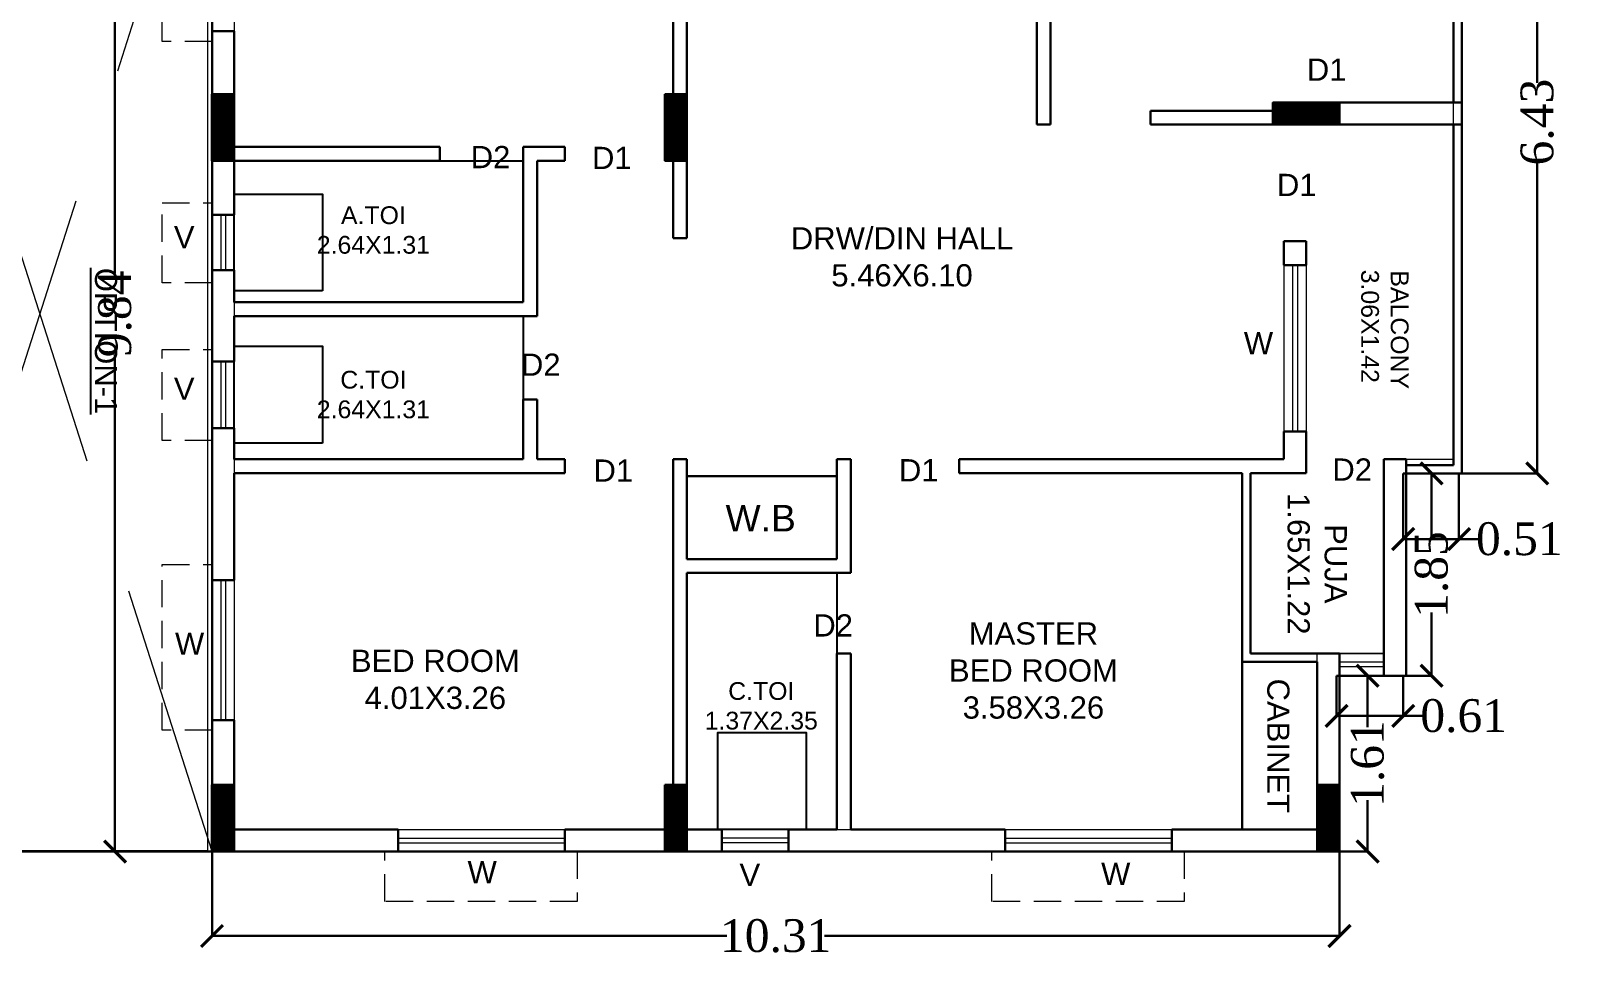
# Model space of a CAD drawing. Header units: metres. Extents: x 0 to 63445, y 32361 to 32804.
# Drawn here: x 63221.19 to 63235.47, y 32622.5 to 32631.1 of the extents above; entities that cross this region are included whole.
import ezdxf

# ---------------------------------------------------------------- set-up
doc = ezdxf.new("R2010")
doc.units = ezdxf.units.M
doc.header["$MEASUREMENT"] = 0
doc.header["$PDMODE"] = 34
doc.header["$PDSIZE"] = -10
for name, pattern in [('CONTINULUS', [0]), ('DASHED', [0.75, 0.5, -0.25]), ('DASHED2', [0.375, 0.25, -0.125])]:
    doc.linetypes.add(name, pattern=pattern)
doc.layers.get('0').update_dxf_attribs({"lineweight": 25})
doc.layers.add('BLK_1_FLR_4_BATH', color=3, linetype='Continuous', plot=False)
doc.layers.add('BLK_1_FLR_4_WATER_CLOSET', color=2, linetype='Continuous', plot=False)
for name, color, linetype, lineweight in [('BLK_1_FLR_4_BLT_UP_AREA', 14, 'DASHED', 9), ('BLK_1_FLR_4_BLT_UP_AREA_DEDUCT', 41, 'DASHED', 9), ('BLK_1_FLR_4_UNITFA', 7, 'Continuous', 0), ('COLUMN', 1, 'Continuous', 30), ('hatch', 251, 'Continuous', 20), ('TEXT-2', 65, 'Continuous', 18), ('wall', 7, 'Continuous', 30), ('window', 154, 'Continuous', 9)]:
    doc.layers.add(name, color=color, linetype=linetype, lineweight=lineweight)
doc.layers.add('text', color=65, linetype='Continuous')
doc.styles.add('AutoDCRFont', font='arial.ttf')
doc.styles.get("Standard").update_dxf_attribs({"font": 'arial.ttf', "height": 0.4})
doc.styles.add('TNR', font='times.ttf', dxfattribs={"height": 0.5})
doc.dimstyles.new('ARCHANA', dxfattribs={"dimscale": 0, "dimtxt": 0.5, "dimasz": 0.5, "dimexe": 0, "dimexo": 0, "dimgap": 0, "dimtad": 0, "dimzin": 0, "dimdsep": 46, "dimtxsty": 'TNR', "dimblk": 'ARCHTICK', "dimcen": 0.09, "dimclrd": 36, "dimclre": 36, "dimclrt": 7, "dimadec": 0, "dimazin": 0, "dimtfac": 1, "dimtofl": 0, "dimtmove": 0, "dimatfit": 3, "dimldrblk": 'ARCHTICK', "dimfxl": 1, "dimfrac": 2, "dimtolj": 1, "dimtzin": 0, "dimlwd": -1, "dimlwe": -1, "dimarcsym": 0})

# ---------------------------------------------------------------- blocks, each defined once
blk = doc.blocks.new('A$C7D115503')
at = {"layer": 'COLUMN', "ltscale": 3}
h = blk.add_hatch(dxfattribs=at)
h.set_pattern_fill('ANSI31', color=256, style=0)
h.paths.add_polyline_path([(-14.36, -11.59), (-6.36, -11.59), (-6.36, 12.41), (-14.36, 12.41)])
at = {"layer": 'COLUMN', "ltscale": 0.05}
for p, q in [((-14.36, 12.41), (-6.36, 12.41)), ((-14.36, 12.41), (-14.36, -11.59)), ((-6.36, 12.41), (-6.36, -11.59)), ((-6.36, -11.59), (-14.36, -11.59))]:
    blk.add_line(p, q, dxfattribs=at)
blk = doc.blocks.new('_ArchTick')
at = {"color": 0, "linetype": 'ByBlock', "const_width": 0.15}
blk.add_lwpolyline([(-0.5, -0.5), (0.5, 0.5)], dxfattribs=at)
blk = doc.blocks.new('*D663')
at = {"layer": 'Defpoints', "color": 0, "ltscale": 0.5, "transparency": 16777216}
for p in [(63222.843, 32633.435), (63221.955, 32623.596), (63222.843, 32623.596)]:
    blk.add_point(p, dxfattribs=at)
at = {"layer": 'wall', "color": 36, "ltscale": 0.5, "transparency": 16777216}
for p, q in [((63222.843, 32633.435), (63221.955, 32633.435)), ((63221.955, 32633.435), (63221.955, 32628.887)), ((63221.955, 32623.596), (63221.955, 32628.144)), ((63222.843, 32623.596), (63221.955, 32623.596))]:
    blk.add_line(p, q, dxfattribs=at)
at = {"layer": 'wall', "color": 36, "ltscale": 0.5, "transparency": 16777216, "xscale": 0.2, "yscale": 0.2, "zscale": 0.2}
for p, rotation in [((63221.955, 32633.435), 90), ((63221.955, 32623.596), 270)]:
    blk.add_blockref('_ArchTick', p, dxfattribs=dict(at, rotation=rotation))
at = {"layer": 'wall', "color": 7, "ltscale": 0.5, "transparency": 16777216, "insert": (63221.955, 32628.515), "char_height": 0.5, "attachment_point": 5, "rotation": 90, "style": 'TNR'}
blk.add_mtext('\\A1;{\\H0.6x;9.84}', dxfattribs=at)
blk = doc.blocks.new('*D664')
at = {"layer": 'Defpoints', "color": 0, "ltscale": 0.5, "transparency": 16777216}
for p in [(63222.843, 32623.596), (63233.157, 32623.596), (63233.157, 32622.824)]:
    blk.add_point(p, dxfattribs=at)
at = {"layer": 'wall', "color": 36, "ltscale": 0.5, "transparency": 16777216}
for p, q in [((63222.843, 32623.596), (63222.843, 32622.824)), ((63233.157, 32623.596), (63233.157, 32622.824)), ((63222.843, 32622.824), (63227.554, 32622.824)), ((63233.157, 32622.824), (63228.445, 32622.824))]:
    blk.add_line(p, q, dxfattribs=at)
at = {"layer": 'wall', "color": 36, "ltscale": 0.5, "transparency": 16777216, "xscale": 0.2, "yscale": 0.2, "zscale": 0.2, "rotation": 180}
blk.add_blockref('_ArchTick', (63222.843, 32622.824), dxfattribs=at)
at = {"layer": 'wall', "color": 36, "ltscale": 0.5, "transparency": 16777216, "xscale": 0.2, "yscale": 0.2, "zscale": 0.2}
blk.add_blockref('_ArchTick', (63233.157, 32622.824), dxfattribs=at)
at = {"layer": 'wall', "color": 7, "ltscale": 0.5, "transparency": 16777216, "insert": (63228, 32622.824), "char_height": 0.5, "attachment_point": 5, "style": 'TNR'}
blk.add_mtext('\\A1;{\\H0.6x;10.31}', dxfattribs=at)
blk = doc.blocks.new('*D665')
at = {"layer": 'Defpoints', "color": 0, "ltscale": 0.5, "transparency": 16777216}
for p in [(63234.251, 32633.486), (63234.251, 32627.055), (63234.967, 32627.055)]:
    blk.add_point(p, dxfattribs=at)
at = {"layer": 'wall', "color": 36, "ltscale": 0.5, "transparency": 16777216}
for p, q in [((63234.251, 32633.486), (63234.967, 32633.486)), ((63234.967, 32633.486), (63234.967, 32630.63)), ((63234.967, 32627.055), (63234.967, 32629.911)), ((63234.251, 32627.055), (63234.967, 32627.055))]:
    blk.add_line(p, q, dxfattribs=at)
at = {"layer": 'wall', "color": 36, "ltscale": 0.5, "transparency": 16777216, "xscale": 0.2, "yscale": 0.2, "zscale": 0.2}
for p, rotation in [((63234.967, 32633.486), 90), ((63234.967, 32627.055), 270)]:
    blk.add_blockref('_ArchTick', p, dxfattribs=dict(at, rotation=rotation))
at = {"layer": 'wall', "color": 7, "ltscale": 0.5, "transparency": 16777216, "insert": (63234.967, 32630.27), "char_height": 0.5, "attachment_point": 5, "rotation": 90, "style": 'TNR'}
blk.add_mtext('\\A1;{\\H0.6x;6.43}', dxfattribs=at)
blk = doc.blocks.new('*D666')
at = {"layer": 'Defpoints', "color": 0, "ltscale": 0.5, "transparency": 16777216}
for p in [(63233.741, 32627.055), (63234.251, 32627.055), (63234.251, 32626.455)]:
    blk.add_point(p, dxfattribs=at)
at = {"layer": 'wall', "color": 36, "ltscale": 0.5, "transparency": 16777216}
for p, q in [((63233.741, 32627.055), (63233.741, 32626.455)), ((63234.251, 32627.055), (63234.251, 32626.455)), ((63233.741, 32626.455), (63234.251, 32626.455)), ((63234.251, 32626.455), (63234.451, 32626.455))]:
    blk.add_line(p, q, dxfattribs=at)
at = {"layer": 'wall', "color": 36, "ltscale": 0.5, "transparency": 16777216, "xscale": 0.2, "yscale": 0.2, "zscale": 0.2, "rotation": 180}
blk.add_blockref('_ArchTick', (63233.741, 32626.455), dxfattribs=at)
at = {"layer": 'wall', "color": 36, "ltscale": 0.5, "transparency": 16777216, "xscale": 0.2, "yscale": 0.2, "zscale": 0.2}
blk.add_blockref('_ArchTick', (63234.251, 32626.455), dxfattribs=at)
at = {"layer": 'wall', "color": 7, "ltscale": 0.5, "transparency": 16777216, "insert": (63234.803, 32626.455), "char_height": 0.5, "attachment_point": 5, "style": 'TNR'}
blk.add_mtext('\\A1;{\\H0.6x;0.51}', dxfattribs=at)
blk = doc.blocks.new('*D667')
at = {"layer": 'Defpoints', "color": 0, "ltscale": 0.5, "transparency": 16777216}
for p in [(63233.741, 32627.055), (63233.741, 32625.205), (63234, 32625.205)]:
    blk.add_point(p, dxfattribs=at)
at = {"layer": 'wall', "color": 36, "ltscale": 0.5, "transparency": 16777216}
for p, q in [((63233.741, 32627.055), (63234, 32627.055)), ((63234, 32627.055), (63234, 32626.477)), ((63234, 32625.205), (63234, 32625.783)), ((63233.741, 32625.205), (63234, 32625.205))]:
    blk.add_line(p, q, dxfattribs=at)
at = {"layer": 'wall', "color": 36, "ltscale": 0.5, "transparency": 16777216, "xscale": 0.2, "yscale": 0.2, "zscale": 0.2}
for p, rotation in [((63234, 32627.055), 90), ((63234, 32625.205), 270)]:
    blk.add_blockref('_ArchTick', p, dxfattribs=dict(at, rotation=rotation))
at = {"layer": 'wall', "color": 7, "ltscale": 0.5, "transparency": 16777216, "insert": (63234, 32626.13), "char_height": 0.5, "attachment_point": 5, "rotation": 90, "style": 'TNR'}
blk.add_mtext('\\A1;{\\H0.6x;1.85}', dxfattribs=at)
blk = doc.blocks.new('*D668')
at = {"layer": 'Defpoints', "color": 0, "ltscale": 0.5, "transparency": 16777216}
for p in [(63233.131, 32625.205), (63233.741, 32625.205), (63233.131, 32624.837)]:
    blk.add_point(p, dxfattribs=at)
at = {"layer": 'wall', "color": 36, "ltscale": 0.5, "transparency": 16777216}
for p, q in [((63233.131, 32625.205), (63233.131, 32624.837)), ((63233.741, 32625.205), (63233.741, 32624.837)), ((63233.131, 32624.837), (63233.741, 32624.837)), ((63233.741, 32624.837), (63233.941, 32624.837))]:
    blk.add_line(p, q, dxfattribs=at)
at = {"layer": 'wall', "color": 36, "ltscale": 0.5, "transparency": 16777216, "xscale": 0.2, "yscale": 0.2, "zscale": 0.2, "rotation": 180}
blk.add_blockref('_ArchTick', (63233.131, 32624.837), dxfattribs=at)
at = {"layer": 'wall', "color": 36, "ltscale": 0.5, "transparency": 16777216, "xscale": 0.2, "yscale": 0.2, "zscale": 0.2}
blk.add_blockref('_ArchTick', (63233.741, 32624.837), dxfattribs=at)
at = {"layer": 'wall', "color": 7, "ltscale": 0.5, "transparency": 16777216, "insert": (63234.294, 32624.837), "char_height": 0.5, "attachment_point": 5, "style": 'TNR'}
blk.add_mtext('\\A1;{\\H0.6x;0.61}', dxfattribs=at)
blk = doc.blocks.new('*D669')
at = {"layer": 'Defpoints', "color": 0, "ltscale": 0.5, "transparency": 16777216}
for p in [(63233.131, 32625.205), (63233.131, 32623.596), (63233.415, 32623.596)]:
    blk.add_point(p, dxfattribs=at)
at = {"layer": 'wall', "color": 36, "ltscale": 0.5, "transparency": 16777216}
for p, q in [((63233.131, 32625.205), (63233.415, 32625.205)), ((63233.415, 32625.205), (63233.415, 32624.735)), ((63233.415, 32623.596), (63233.415, 32624.066)), ((63233.131, 32623.596), (63233.415, 32623.596))]:
    blk.add_line(p, q, dxfattribs=at)
at = {"layer": 'wall', "color": 36, "ltscale": 0.5, "transparency": 16777216, "xscale": 0.2, "yscale": 0.2, "zscale": 0.2}
for p, rotation in [((63233.415, 32625.205), 90), ((63233.415, 32623.596), 270)]:
    blk.add_blockref('_ArchTick', p, dxfattribs=dict(at, rotation=rotation))
at = {"layer": 'wall', "color": 7, "ltscale": 0.5, "transparency": 16777216, "insert": (63233.415, 32624.401), "char_height": 0.5, "attachment_point": 5, "rotation": 90, "style": 'TNR'}
blk.add_mtext('\\A1;{\\H0.6x;1.61}', dxfattribs=at)

msp = doc.modelspace()

# ---------------------------------------------------------------- linework, layer by layer
at = {"layer": 'BLK_1_FLR_4_BATH', "color": 3}
for points in [[(63225.6891, 32628.6214), (63223.0458, 32628.6214), (63223.0458, 32629.9168), (63225.6891, 32629.9168)], [(63225.6891, 32627.1862), (63223.0458, 32627.1862), (63223.0458, 32628.4944), (63225.6891, 32628.4944)], [(63227.1877, 32626.1448), (63228.5593, 32626.1448), (63228.5593, 32623.7993), (63227.1877, 32623.7993)]]:
    msp.add_lwpolyline(points, close=True, dxfattribs=at)
at = {"layer": 'BLK_1_FLR_4_BLT_UP_AREA', "color": 14, "linetype": 'CONTINULUS', "ltscale": 0.05}
msp.add_lwpolyline([(63170.8973, 32623.5961), (63233.1569, 32623.5961), (63233.1569, 32625.205), (63233.7665, 32625.205), (63233.7665, 32627.055), (63234.2761, 32627.055), (63234.2761, 32633.4856), (63233.1569, 32633.4856), (63233.1569, 32635.9241), (63234.2761, 32635.9241), (63234.2761, 32642.3547), (63233.7665, 32642.3547), (63233.7665, 32644.2047), (63233.1569, 32644.2047), (63233.1569, 32645.8136), (63170.8973, 32645.8136)], dxfattribs=at)
at = {"layer": 'BLK_1_FLR_4_BLT_UP_AREA_DEDUCT', "color": 14, "linetype": 'Continuous'}
msp.add_lwpolyline([(63222.802, 32623.602), (63219.6535, 32623.602), (63219.6535, 32633.4348), (63222.802, 32633.4348)], close=True, dxfattribs=at)
at = {"layer": 'BLK_1_FLR_4_UNITFA', "color": 3, "ltscale": 0.5}
msp.add_lwpolyline([(63234.1999, 32633.4094), (63233.1569, 32633.4094), (63233.1569, 32633.2824), (63227.0607, 32633.2824), (63227.0607, 32633.4348), (63223.0458, 32633.4348), (63223.0458, 32623.7993), (63232.9537, 32623.7993), (63232.9537, 32625.4082), (63233.5642, 32625.4082), (63233.5633, 32627.1862), (63234.1999, 32627.1862), (63234.1999, 32633.4094)], close=True, dxfattribs=at)
at = {"layer": 'BLK_1_FLR_4_WATER_CLOSET', "color": 3}
for points in [[(63223.8545, 32628.7258), (63223.0458, 32628.7258), (63223.0458, 32629.6107), (63223.8545, 32629.6107)], [(63223.8545, 32627.3335), (63223.0458, 32627.3335), (63223.0458, 32628.2184), (63223.8545, 32628.2184)], [(63228.2779, 32623.7993), (63227.4692, 32623.7993), (63227.4692, 32624.6843), (63228.2779, 32624.6843)]]:
    msp.add_lwpolyline(points, close=True, dxfattribs=at)
at = {"layer": 'hatch', "linetype": 'DASHED2', "ltscale": 10}
for p, q in [((63222.8426, 32623.5961), (63219.694, 32633.4348)), ((63219.694, 32623.5972), (63222.8426, 32633.4348))]:
    msp.add_line(p, q, dxfattribs=at)
at = {"layer": 'wall', "ltscale": 0.05}
for p, q in [((63227.1877, 32633.638), (63227.1877, 32630.2978)), ((63234.2761, 32633.4856), (63234.2761, 32630.4502)), ((63227.0607, 32633.4348), (63227.0607, 32630.2978)), ((63234.1999, 32633.4094), (63234.1999, 32630.4502)), ((63230.3882, 32633.2824), (63230.3882, 32630.247)), ((63230.5152, 32633.2824), (63230.5152, 32630.247)), ((63222.8426, 32631.1008), (63222.8426, 32629.4207)), ((63223.0458, 32631.1008), (63223.0458, 32630.0438)), ((63231.4296, 32630.374), (63231.4296, 32630.247)), ((63231.4296, 32630.374), (63232.9537, 32630.374)), ((63231.4296, 32630.374), (63232.9537, 32630.374)), ((63232.9537, 32630.4502), (63232.9537, 32630.374)), ((63233.1569, 32630.4502), (63233.1569, 32630.247)), ((63233.1569, 32630.247), (63233.1569, 32630.4502)), ((63226.9845, 32630.2216), (63227.1877, 32630.2216)), ((63230.3882, 32630.247), (63230.5152, 32630.247)), ((63230.3882, 32630.247), (63230.5152, 32630.247)), ((63231.4296, 32630.247), (63232.9537, 32630.247)), ((63231.4296, 32630.247), (63233.1569, 32630.247)), ((63234.1999, 32630.247), (63234.1999, 32627.1312)), ((63234.2761, 32630.247), (63234.2761, 32627.055)), ((63226.9845, 32630.0946), (63227.0607, 32630.0946)), ((63227.0607, 32630.0946), (63227.0607, 32629.2066)), ((63227.1877, 32630.0946), (63227.1877, 32629.2066)), ((63223.0458, 32629.9168), (63223.0458, 32629.4207)), ((63227.0607, 32629.2066), (63227.0607, 32629.2066)), ((63227.0607, 32629.2066), (63227.1877, 32629.2066)), ((63227.0607, 32629.2066), (63227.1877, 32629.2066)), ((63232.6489, 32629.1802), (63232.8521, 32629.1802)), ((63232.6489, 32629.1802), (63232.6489, 32628.9621)), ((63232.8521, 32629.1802), (63232.8521, 32628.9621)), ((63232.8521, 32628.9621), (63232.8521, 32629.1802)), ((63222.8426, 32628.9158), (63222.8426, 32628.0807)), ((63223.0458, 32628.9158), (63223.0458, 32628.6214)), ((63223.0458, 32628.6214), (63225.6891, 32628.6214)), ((63223.0458, 32628.4944), (63223.0458, 32628.0807)), ((63223.0458, 32628.4944), (63225.8161, 32628.4944)), ((63225.6891, 32627.7324), (63225.8161, 32627.7324)), ((63222.8426, 32627.4711), (63222.8426, 32626.0777)), ((63223.0458, 32627.4711), (63223.0458, 32627.1862)), ((63232.6489, 32627.438), (63232.6489, 32627.1862)), ((63232.8521, 32627.438), (63232.8521, 32627.1862)), ((63232.8521, 32627.0592), (63232.8521, 32627.438)), ((63223.0458, 32627.1862), (63225.6891, 32627.1862)), ((63223.0458, 32627.0592), (63223.0458, 32626.0777)), ((63223.0458, 32627.0592), (63225.9939, 32627.0592)), ((63225.8161, 32627.1862), (63226.0701, 32627.1862)), ((63225.8669, 32627.0592), (63226.0701, 32627.0592)), ((63226.0701, 32627.1862), (63226.0701, 32627.0592)), ((63227.0607, 32627.1862), (63227.0607, 32623.7866)), ((63227.1877, 32627.1862), (63227.1877, 32626.2718)), ((63228.5593, 32627.1862), (63228.5593, 32626.2718)), ((63228.6863, 32627.1862), (63228.6863, 32627.0592)), ((63228.6863, 32627.0592), (63228.6863, 32626.1448)), ((63228.6863, 32627.0592), (63228.6863, 32627.0592)), ((63229.677, 32627.1862), (63229.677, 32627.0592)), ((63229.677, 32627.1862), (63232.6489, 32627.1862)), ((63229.677, 32627.0592), (63232.2678, 32627.0592)), ((63232.344, 32627.0592), (63232.8521, 32627.0592)), ((63233.5633, 32627.1862), (63233.7665, 32627.1862)), ((63233.5633, 32627.1862), (63233.5633, 32625.205)), ((63233.7665, 32627.1862), (63233.7665, 32625.205)), ((63234.1999, 32627.1312), (63233.7665, 32627.1312)), ((63234.2761, 32627.055), (63233.7665, 32627.055)), ((63227.1877, 32626.2718), (63228.5593, 32626.2718)), ((63227.1877, 32626.1448), (63227.1877, 32624.193)), ((63227.1877, 32626.1448), (63228.6863, 32626.1448)), ((63228.5593, 32625.4082), (63228.5593, 32623.7993)), ((63228.5593, 32625.4082), (63228.6863, 32625.4082)), ((63228.6863, 32625.4082), (63228.6863, 32623.7993)), ((63232.344, 32625.4082), (63233.1569, 32625.4082)), ((63232.2678, 32625.332), (63232.9537, 32625.332)), ((63232.9537, 32625.332), (63232.9537, 32623.7993)), ((63233.1569, 32625.205), (63233.1569, 32623.5961)), ((63233.1569, 32625.205), (63233.7665, 32625.205)), ((63233.1569, 32623.5961), (63233.1569, 32625.205)), ((63222.8426, 32624.7991), (63222.8426, 32623.5961)), ((63223.0458, 32624.7991), (63223.0458, 32623.7993)), ((63224.546, 32623.7993), (63223.0458, 32623.7993)), ((63226.9845, 32623.7993), (63226.0701, 32623.7993)), ((63226.0701, 32623.7993), (63226.0701, 32623.7866)), ((63227.5082, 32623.7993), (63227.1877, 32623.7993)), ((63227.5082, 32623.7993), (63227.3713, 32623.7993)), ((63228.5593, 32623.7993), (63228.116, 32623.7993)), ((63228.5593, 32623.7993), (63228.1178, 32623.7993)), ((63230.0994, 32623.7993), (63228.6863, 32623.7993)), ((63232.9537, 32623.7993), (63231.6235, 32623.7993)), ((63224.546, 32623.5961), (63223.0458, 32623.5961)), ((63226.9845, 32623.5961), (63226.0701, 32623.5961)), ((63227.5082, 32623.5961), (63226.9845, 32623.5961)), ((63230.0994, 32623.5961), (63228.1178, 32623.5961)), ((63233.1569, 32623.5961), (63231.6235, 32623.5961))]:
    msp.add_line(p, q, dxfattribs=at)
at = {"layer": 'wall', "ltscale": 3}
for p, q in [((63223.0458, 32631.1008), (63222.8426, 32631.1008)), ((63223.0458, 32629.4207), (63222.8426, 32629.4207)), ((63223.0458, 32628.9158), (63222.8426, 32628.9158)), ((63232.8521, 32628.9621), (63232.6489, 32628.9621)), ((63223.0458, 32628.0807), (63222.8426, 32628.0807)), ((63223.0458, 32627.4711), (63222.8426, 32627.4711)), ((63232.8521, 32627.438), (63232.6489, 32627.438)), ((63223.0458, 32626.0777), (63222.8426, 32626.0777)), ((63223.0458, 32624.7991), (63222.8426, 32624.7991)), ((63224.546, 32623.5961), (63224.546, 32623.7993)), ((63226.0701, 32623.5961), (63226.0701, 32623.7993)), ((63227.5082, 32623.7993), (63227.5082, 32623.5961)), ((63228.1178, 32623.7993), (63228.1178, 32623.5961)), ((63230.0994, 32623.5961), (63230.0994, 32623.7993)), ((63231.6235, 32623.5961), (63231.6235, 32623.7993))]:
    msp.add_line(p, q, dxfattribs=at)
at = {"layer": 'wall'}
for p, q in [((63233.1569, 32630.4502), (63234.2761, 32630.4502)), ((63234.2761, 32630.247), (63234.2761, 32630.4502)), ((63233.1569, 32630.247), (63234.2761, 32630.247)), ((63224.927, 32630.0438), (63223.0458, 32630.0438)), ((63224.927, 32629.9168), (63223.0458, 32629.9168)), ((63224.927, 32629.9168), (63224.927, 32630.0438)), ((63226.0701, 32630.0438), (63225.6891, 32630.0438)), ((63225.6891, 32628.6214), (63225.6891, 32630.0438)), ((63225.8161, 32628.4944), (63225.8161, 32629.9168)), ((63225.8161, 32629.9168), (63226.0701, 32629.9168)), ((63226.0701, 32629.9168), (63226.0701, 32630.0438)), ((63225.6891, 32627.1862), (63225.6891, 32627.7324)), ((63225.8161, 32627.1862), (63225.8161, 32627.7324)), ((63227.1877, 32627.1862), (63227.0607, 32627.1862)), ((63228.6863, 32627.1862), (63228.5593, 32627.1862)), ((63232.2678, 32625.332), (63232.2678, 32627.0592)), ((63232.344, 32625.4082), (63232.344, 32627.0592)), ((63227.1877, 32627.0305), (63228.5593, 32627.0305)), ((63232.2678, 32625.332), (63232.2678, 32623.7993)), ((63222.8426, 32623.5961), (63219.694, 32623.5961))]:
    msp.add_line(p, q, dxfattribs=at)
at = {"layer": 'wall', "ltscale": 0.1}
for p, q in [((63223.0458, 32629.4207), (63223.0458, 32629.9168)), ((63223.0458, 32628.0807), (63223.0458, 32628.1385)), ((63228.1178, 32623.7993), (63228.1756, 32623.7993))]:
    msp.add_line(p, q, dxfattribs=at)
at = {"layer": 'wall', "ltscale": 0.5}
msp.add_line((63233.1569, 32625.205), (63233.1569, 32625.4082), dxfattribs=at)
msp.add_lwpolyline([(63219.694, 32635.9749), (63222.8426, 32635.9749), (63222.8426, 32645.8136), (63233.1569, 32645.8136), (63233.1569, 32644.2047), (63233.7665, 32644.2047), (63233.7665, 32642.3547), (63234.2507, 32642.3547), (63234.2761, 32642.3547), (63234.2761, 32635.9241), (63233.1569, 32635.9241), (63233.1569, 32633.4856), (63234.2507, 32633.4856), (63234.2761, 32633.4856), (63234.2761, 32627.055), (63233.7665, 32627.055), (63233.7665, 32625.205), (63233.1569, 32625.205), (63233.1569, 32623.5961), (63222.8426, 32623.5961), (63222.8426, 32633.4348), (63219.694, 32633.4348)], dxfattribs=at)
at = {"layer": 'wall'}
msp.add_arc((63233.1315, 32623.7474), 0.0254, 270, 0, dxfattribs=at)
at = {"layer": 'window'}
for p, q in [((63222.8426, 32629.4207), (63222.8426, 32628.9158)), ((63222.9225, 32629.4207), (63222.9225, 32628.9158)), ((63222.9658, 32629.4207), (63222.9658, 32628.9158)), ((63223.0458, 32629.4207), (63223.0458, 32628.9158)), ((63222.8426, 32628.9167), (63222.8426, 32628.9158)), ((63222.9225, 32628.9167), (63222.9225, 32628.9158)), ((63222.9658, 32628.9167), (63222.9658, 32628.9158)), ((63223.0458, 32628.9167), (63223.0458, 32628.9158)), ((63232.6489, 32628.9621), (63232.6489, 32627.4389)), ((63232.7288, 32628.9621), (63232.7288, 32627.4389)), ((63232.7721, 32628.9621), (63232.7721, 32627.4389)), ((63232.8521, 32628.9621), (63232.8521, 32627.4389)), ((63222.8426, 32628.0807), (63222.8426, 32627.4711)), ((63222.9225, 32628.0807), (63222.9225, 32627.4711)), ((63222.9658, 32628.0807), (63222.9658, 32627.4711)), ((63223.0458, 32628.0807), (63223.0458, 32627.4711)), ((63222.8426, 32627.472), (63222.8426, 32627.4711)), ((63222.9225, 32627.472), (63222.9225, 32627.4711)), ((63222.9658, 32627.472), (63222.9658, 32627.4711)), ((63223.0458, 32627.472), (63223.0458, 32627.4711)), ((63222.8426, 32626.0777), (63222.8426, 32624.8)), ((63222.9225, 32626.0777), (63222.9225, 32624.8)), ((63222.9658, 32626.0777), (63222.9658, 32624.8)), ((63223.0458, 32626.0777), (63223.0458, 32624.8)), ((63233.5642, 32625.4082), (63233.1569, 32625.4082)), ((63233.5642, 32625.3283), (63233.1569, 32625.3283)), ((63233.5642, 32625.2849), (63233.1569, 32625.2849)), ((63233.5642, 32625.205), (63233.1569, 32625.205)), ((63224.546, 32623.7993), (63226.0692, 32623.7993)), ((63227.5091, 32623.7993), (63227.5082, 32623.7993)), ((63228.1178, 32623.7993), (63227.5091, 32623.7993)), ((63228.1169, 32623.7993), (63228.116, 32623.7993)), ((63230.0994, 32623.7993), (63231.6226, 32623.7993)), ((63224.546, 32623.7194), (63226.0692, 32623.7194)), ((63224.546, 32623.6761), (63226.0692, 32623.6761)), ((63227.5091, 32623.7193), (63227.5082, 32623.7193)), ((63227.5091, 32623.676), (63227.5082, 32623.676)), ((63228.1178, 32623.7193), (63227.5091, 32623.7194)), ((63228.1178, 32623.676), (63227.5091, 32623.6761)), ((63230.0994, 32623.7194), (63231.6226, 32623.7194)), ((63230.0994, 32623.6761), (63231.6226, 32623.6761)), ((63224.546, 32623.5961), (63226.0692, 32623.5961)), ((63227.5091, 32623.5961), (63227.5082, 32623.5961)), ((63227.5091, 32623.5961), (63228.1178, 32623.5961)), ((63230.0994, 32623.5961), (63231.6226, 32623.5961))]:
    msp.add_line(p, q, dxfattribs=at)
at = {"layer": 'window', "color": 8, "linetype": 'DASHED2'}
for points in [[(63222.8426, 32631.0071), (63222.3854, 32631.0071), (63222.3854, 32632.7692), (63222.8426, 32632.7692)], [(63222.8426, 32628.8006), (63222.3854, 32628.8006), (63222.3854, 32629.5299), (63222.8426, 32629.5299)], [(63222.8426, 32627.356), (63222.3854, 32627.356), (63222.3854, 32628.1899), (63222.8426, 32628.1899)], [(63222.8426, 32624.7054), (63222.3854, 32624.7054), (63222.3854, 32626.2221), (63222.8426, 32626.2221)], [(63226.1843, 32623.5961), (63226.1843, 32623.1389), (63224.4222, 32623.1389), (63224.4222, 32623.5961)], [(63231.7377, 32623.5961), (63231.7377, 32623.1389), (63229.9756, 32623.1389), (63229.9756, 32623.5961)]]:
    msp.add_lwpolyline(points, dxfattribs=at)

# ---------------------------------------------------------------- block references
at = {"layer": 'COLUMN', "ltscale": 0.05, "xscale": -0.025400733691282, "yscale": 0.025400733691282, "zscale": 0.025400733691282}
for p in [(63222.6809, 32630.2111), (63226.8229, 32630.2111), (63222.6809, 32623.8904), (63226.8229, 32623.8904), (63232.792, 32623.8904)]:
    msp.add_blockref('A$C7D115503', p, dxfattribs=at)
at = {"layer": 'COLUMN', "ltscale": 0.05, "xscale": -0.025400733691282, "yscale": 0.025400733691282, "zscale": 0.025400733691282, "rotation": 270}
msp.add_blockref('A$C7D115503', (63232.8415, 32630.6119), dxfattribs=at)

# ---------------------------------------------------------------- texts
at = {"layer": 'text'}
for s, insert, char_height, width, attachment_point in [('\\pxqc;D1', (63235.9743, 32630.8516), 0.20321, 5.867919, 3), ('\\pxqc,t17;D2', (63228.3248, 32630.0515), 0.203206, 5.867919, 3), ('\\pxqc;D1', (63229.4345, 32630.0438), 0.20321, 5.867919, 3), ('\\pxqc;D1', (63235.7009, 32629.7966), 0.20321, 5.867919, 3), ('\\pxqc;A.TOI\\P2.64X1.31', (63226.5519, 32629.0635), 0.162565, 4.465728, 9), ('\\pxqc;DRW/DIN HALL\\P5.46X6.10', (63231.9497, 32628.7636), 0.203206, 5.588511, 9), ('\\pxqc,t17;D2', (63228.7842, 32628.1521), 0.203206, 5.867919, 3), ('\\pxqc;C.TOI\\P2.64X1.31', (63226.5519, 32627.5584), 0.162565, 4.465728, 9), ('\\pxqc,t17;D2', (63236.2078, 32627.1928), 0.203206, 5.867919, 3), ('\\pxqc;D1', (63229.4478, 32627.1832), 0.20321, 5.867919, 3), ('\\pxqc;D1', (63232.2426, 32627.1862), 0.20321, 5.867919, 3), ('\\pxqc;W.B', (63231.2308, 32626.5242), 0.24385, 6.736694, 9), ('\\pxqc,t17;D2', (63231.4592, 32625.7665), 0.203206, 5.867919, 3), ('\\pxqc;MASTER \\PBED ROOM\\P3.58X3.26', (63233.1517, 32624.8094), 0.203206, 5.588511, 9), ('\\pxqc;BED ROOM\\P4.01X3.26', (63227.6802, 32624.898), 0.203206, 5.588511, 9), ('\\pxqc;C.TOI\\P1.37X2.35', (63230.1006, 32624.7103), 0.162565, 4.465728, 9)]:
    msp.add_mtext(s, dxfattribs=dict(at, insert=insert, char_height=char_height, width=width, attachment_point=attachment_point))
at = {"layer": 'text', "rotation": 270}
for s, insert, char_height, width, attachment_point in [('\\pxqc;{\\LOPTION-1}', (63221.9747, 32625.1419), 0.203206, 6.24893, 3), ('\\pxqc; BALCONY\\P3.06X1.42', (63233.7898, 32630.6371), 0.162565, 4.470808, 1), ('\\pxqc;PUJA\\P1.65X1.22', (63233.225, 32623.3856), 0.20321, 5.68602, 3), ('\\pxqc;CABINET', (63232.4939, 32627.5102), 0.203206, 5.893319, 7)]:
    msp.add_mtext(s, dxfattribs=dict(at, insert=insert, char_height=char_height, width=width, attachment_point=attachment_point))
at = {"layer": 'TEXT-2', "char_height": 0.2032, "width": 0.183842, "attachment_point": 7, "style": 'AutoDCRFont'}
for s, insert in [('V', (63222.4937, 32629.1163)), ('W', (63232.2827, 32628.1459)), ('V', (63222.4937, 32627.7288)), ('W', (63222.5037, 32625.3967)), ('W', (63225.1805, 32623.3064)), ('V', (63227.6686, 32623.2813)), ('W', (63230.9769, 32623.2912))]:
    msp.add_mtext(s, dxfattribs=dict(at, insert=insert))

# ---------------------------------------------------------------- dimensions: what is measured, and where the dimension line sits
at = {"layer": 'wall', "ltscale": 0.5}
for base, p1, p2, angle, picture, middle in [((63221.955, 32623.5961), (63222.8426, 32633.4348), (63222.8426, 32623.5961), 270, '*D663', (63221.955, 32628.5155)), ((63234.9666, 32627.055), (63234.2507, 32633.4856), (63234.2507, 32627.055), 270, '*D665', (63234.9666, 32630.2703)), ((63234.2507, 32626.4551), (63233.7411, 32627.055), (63234.2507, 32627.055), 180, '*D666', (63234.8033, 32626.4551)), ((63233.9999, 32625.205), (63233.7411, 32627.055), (63233.7411, 32625.205), 270, '*D667', (63233.9999, 32626.13)), ((63233.4146, 32623.5961), (63233.1315, 32625.205), (63233.1315, 32623.5961), 270, '*D669', (63233.4146, 32624.4006))]:
    dim = msp.add_linear_dim(base=base, p1=p1, p2=p2, angle=angle, text='{\\H0.6x;<>}', dimstyle='ARCHANA', override={"dimscale": 1, "dimtxt": 0.3, "dimasz": 0.2, "dimfxl": 6, "dimarcsym": 1}, dxfattribs=at)
    dim.commit()
    dim.dimension.update_dxf_attribs({"geometry": picture, "text_midpoint": middle})
dim = msp.add_linear_dim(base=(63233.1315, 32624.8366), p1=(63233.7411, 32625.205), p2=(63233.1315, 32625.205), angle=180, text='{\\H0.6x;<>}', dimstyle='ARCHANA', override={"dimscale": 1, "dimtxt": 0.3, "dimasz": 0.2, "dimfxl": 6, "dimarcsym": 1}, dxfattribs=at)
dim.commit()
dim.dimension.update_dxf_attribs({"geometry": '*D668', "text_midpoint": (63234.2936, 32624.8366), "dimtype": 160})
dim = msp.add_linear_dim(base=(63233.1569, 32622.8241), p1=(63222.8426, 32623.5961), p2=(63233.1569, 32623.5961), text='{\\H0.6x;<>}', dimstyle='ARCHANA', override={"dimscale": 1, "dimtxt": 0.3, "dimasz": 0.2, "dimfxl": 6, "dimarcsym": 1}, dxfattribs=at)
dim.commit()
dim.dimension.update_dxf_attribs({"geometry": '*D664', "text_midpoint": (63227.9997, 32622.8241), "dimtype": 160})

doc.saveas('drawing.dxf')
